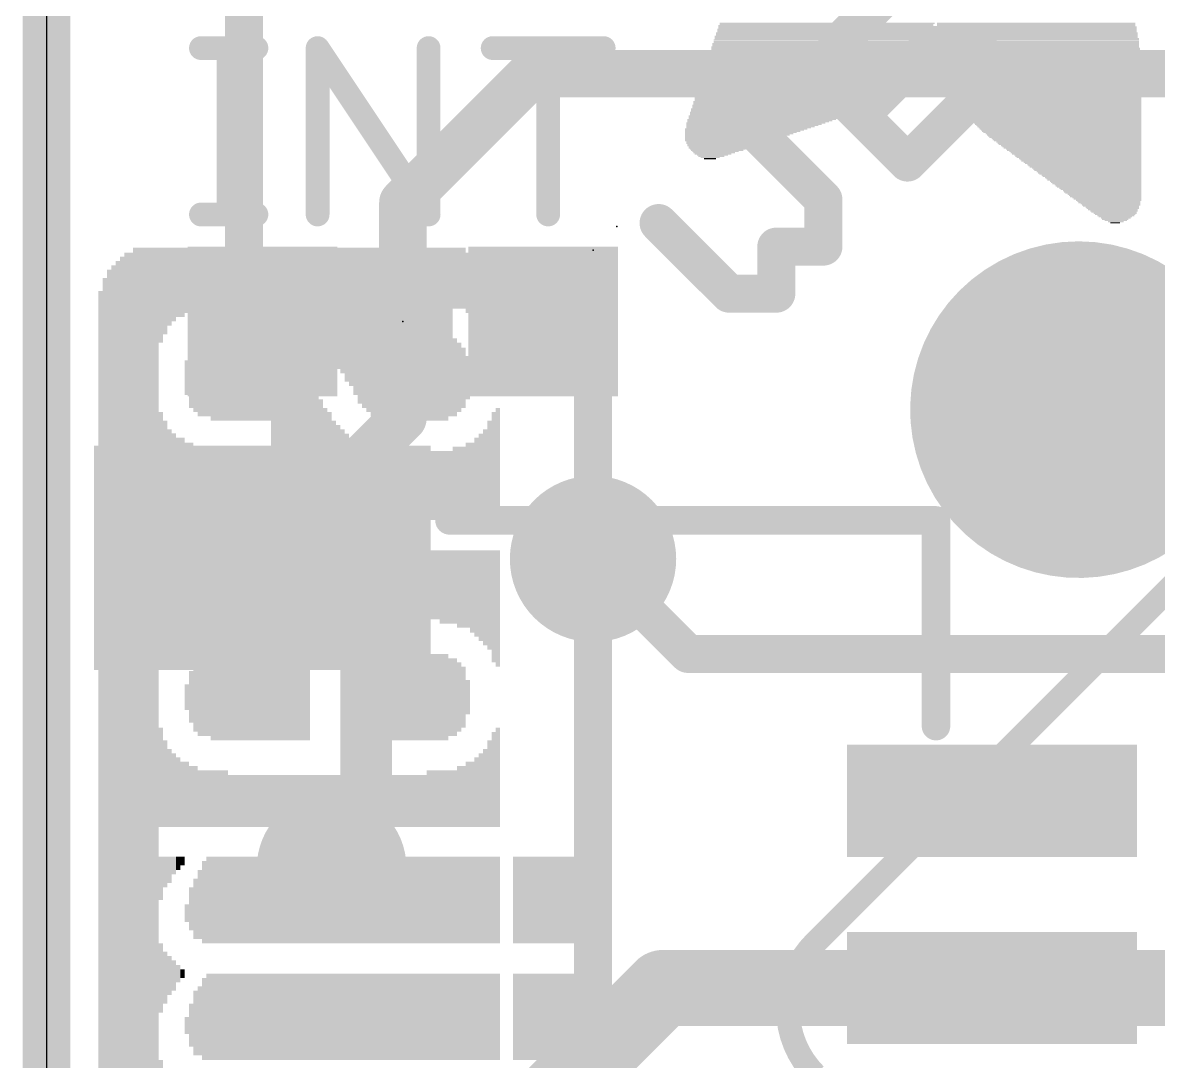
# Model space of a CAD drawing. Extents: x -0.1 to 25.5, y -0.1 to 25.5.
# Drawn here: x -0.13 to 5.94, y 12.81 to 18.36 of the extents above; entities that cross this region are included whole.
import ezdxf

# ---------------------------------------------------------------- set-up
doc = ezdxf.new("R2010")
doc.units = 0
for name, color, linetype in [('1', 12, 'CONTINUOUS'), ('16', 132, 'CONTINUOUS'), ('17', 110, 'CONTINUOUS'), ('18', 110, 'CONTINUOUS'), ('20', 53, 'CONTINUOUS'), ('21', 40, 'CONTINUOUS'), ('22', 6, 'CONTINUOUS'), ('23', 53, 'CONTINUOUS'), ('24', 53, 'CONTINUOUS')]:
    doc.layers.add(name, color=color, linetype=linetype)

# ---------------------------------------------------------------- blocks, each defined once
blk = doc.blocks.new('RECT')
blk.add_solid([(-0.5, -0.5), (0.5, -0.5), (-0.5, 0.5), (0.5, 0.5)])
blk = doc.blocks.new('ROUNDP')
at = {"const_width": 0.5}
blk.add_lwpolyline([(0, -0.25, 1), (0, 0.25, 1), (0, -0.25)], format="xyb", dxfattribs=at)
blk = doc.blocks.new('ROUNDV')
at = {"const_width": 0.5}
blk.add_lwpolyline([(0, -0.25, 1), (0, 0.25, 1), (0, -0.25)], format="xyb", dxfattribs=at)

msp = doc.modelspace()

# ---------------------------------------------------------------- linework, layer by layer
at = {"layer": '1'}
for points, const_width in [([(0, 0), (0, 25.4)], 0.254), ([(1.055, 18.923), (1.055, 16.864)], 0.2032), ([(1.905, 17.399), (2.5942, 18.0882)], 0.254), ([(2.5942, 18.0882), (7.3118, 18.0882)], 0.254), ([(1.905, 16.247), (1.905, 17.399)], 0.254), ([(1.055, 16.864), (1.155, 16.764)], 0.2032), ([(2.655, 16.764), (2.921, 16.498)], 0.2032), ([(2.921, 16.498), (2.921, 15.494)], 0.2032), ([(5.5158, 16.2921), (6.8274, 16.2921)], 0.2032), ([(1.6918, 16.0338), (1.905, 16.247)], 0.254), ([(1.154, 15.5), (1.6878, 16.0338)], 0.254), ([(1.6878, 16.0338), (1.6918, 16.0338)], 0.254), ([(3.429, 14.986), (2.921, 15.494)], 0.2032), ([(6.223, 14.986), (3.429, 14.986)], 0.2032), ([(2.667, 12.573), (3.294, 13.2)], 0.4064), ([(3.294, 13.2), (5.054, 13.2)], 0.4064), ([(5.054, 13.2), (6.477, 13.2)], 0.4064)]:
    msp.add_lwpolyline(points, dxfattribs=dict(at, const_width=const_width))
for points, const_width in [([(2.5942, 18.1517, 1), (2.5942, 18.0247)], 0.127), ([(2.6391, 18.0433, 1), (2.5493, 18.1331)], 0.127), ([(1.9685, 17.399, 1), (1.8415, 17.399)], 0.127), ([(1.8601, 17.4439, 1), (1.9499, 17.3541)], 0.127), ([(1.0909, 16.8999, 1), (1.0191, 16.8281)], 0.1016), ([(1.0042, 16.864, 1), (1.1058, 16.864)], 0.1016), ([(1.1191, 16.7281, 1), (1.1909, 16.7999)], 0.1016), ([(2.6909, 16.7999, 1), (2.6191, 16.7281)], 0.1016), ([(2.9718, 16.498, 1), (2.8702, 16.498)], 0.1016), ([(2.8851, 16.4621, 1), (2.9569, 16.5339)], 0.1016), ([(5.5158, 16.3429, 1), (5.5158, 16.2413)], 0.1016), ([(1.9499, 16.2021, 1), (1.8601, 16.2919)], 0.127), ([(1.8415, 16.247, 1), (1.9685, 16.247)], 0.127), ([(1.6878, 16.0973, 1), (1.6878, 15.9703)], 0.127), ([(1.7327, 15.9889, 1), (1.6429, 16.0787)], 0.127), ([(1.6918, 15.9703, 1), (1.6918, 16.0973)], 0.127), ([(1.6469, 16.0787, 1), (1.7367, 15.9889)], 0.127), ([(1.1091, 15.5449, 1), (1.1989, 15.4551)], 0.127), ([(2.9569, 15.5299, 1), (2.8851, 15.4581)], 0.1016), ([(2.8702, 15.494, 1), (2.9718, 15.494)], 0.1016), ([(3.429, 15.0368, 1), (3.429, 14.9352)], 0.1016), ([(3.3931, 14.9501, 1), (3.4649, 15.0219)], 0.1016), ([(3.294, 13.3016, 1), (3.294, 13.0984)], 0.2032), ([(3.3658, 13.1282, 1), (3.2222, 13.2718)], 0.2032), ([(5.054, 13.3016, 1), (5.054, 13.0984)], 0.2032), ([(5.054, 13.0984, 1), (5.054, 13.3016)], 0.2032)]:
    msp.add_lwpolyline(points, format="xyb", dxfattribs=dict(at, const_width=const_width))
at = {"layer": '16'}
for points, const_width in [([(0, 0), (0, 25.4)], 0.254), ([(2.921, 15.494), (2.921, 12.7)], 0.2032)]:
    msp.add_lwpolyline(points, dxfattribs=dict(at, const_width=const_width))
at = {"layer": '16', "const_width": 0.1016}
msp.add_lwpolyline([(2.9718, 15.494, 1), (2.8702, 15.494)], format="xyb", dxfattribs=at)
at = {"layer": '20'}
msp.add_line((0, 22.86), (0, 2.54), dxfattribs=at)
at = {"layer": '21'}
for points, const_width in [([(0.8255, 18.2253), (1.1221, 18.2253)], 0.127), ([(0.9738, 17.3355), (0.9738, 18.2253)], 0.127), ([(1.4492, 17.3355), (1.4492, 18.2253)], 0.127), ([(1.4492, 18.2253), (2.0423, 17.3355)], 0.127), ([(2.0423, 17.3355), (2.0423, 18.2253)], 0.127), ([(2.3847, 18.2253), (2.9779, 18.2253)], 0.127), ([(2.6813, 17.3355), (2.6813, 18.2253)], 0.127), ([(0.8255, 17.3355), (1.1221, 17.3355)], 0.127), ([(2.0447, 16.764), (1.7272, 17.018)], 0.1524), ([(1.7272, 17.018), (1.7272, 16.51)], 0.1524), ([(1.7272, 16.9164), (1.8542, 16.9164)], 0.1524), ([(1.7272, 16.51), (2.0447, 16.764)], 0.1524), ([(1.7272, 16.764), (2.0447, 16.764)], 0.1524), ([(1.7272, 16.6116), (1.8542, 16.6116)], 0.1524), ([(2.154, 15.7), (4.754, 15.7)], 0.1524), ([(4.754, 15.7), (4.754, 14.6)], 0.1524), ([(0.454, 14.8), (0.454, 10.6)], 0.1524)]:
    msp.add_lwpolyline(points, dxfattribs=dict(at, const_width=const_width))
for points, const_width in [([(0.8255, 18.257, 1), (0.8255, 18.1935)], 0.0635), ([(1.0055, 18.2253, 1), (0.942, 18.2253)], 0.0635), ([(1.1221, 18.1935, 1), (1.1221, 18.257)], 0.0635), ([(1.4809, 18.2253, 1), (1.4174, 18.2253)], 0.0635), ([(1.4756, 18.2429, 1), (1.4228, 18.2076)], 0.0635), ([(2.0741, 18.2253, 1), (2.0106, 18.2253)], 0.0635), ([(2.3847, 18.257, 1), (2.3847, 18.1935)], 0.0635), ([(2.713, 18.2253, 1), (2.6495, 18.2253)], 0.0635), ([(2.9779, 18.1935, 1), (2.9779, 18.257)], 0.0635), ([(0.8255, 17.3672, 1), (0.8255, 17.3038)], 0.0635), ([(0.942, 17.3355, 1), (1.0055, 17.3355)], 0.0635), ([(1.1221, 17.3038, 1), (1.1221, 17.3672)], 0.0635), ([(1.4174, 17.3355, 1), (1.4809, 17.3355)], 0.0635), ([(2.0106, 17.3355, 1), (2.0741, 17.3355)], 0.0635), ([(2.0159, 17.3179, 1), (2.0688, 17.3531)], 0.0635), ([(2.6495, 17.3355, 1), (2.713, 17.3355)], 0.0635), ([(1.751, 17.0478, 1), (1.7034, 16.9882)], 0.0762), ([(1.7653, 17.018, 1), (1.6891, 17.018)], 0.0762), ([(1.7272, 16.9545, 1), (1.7272, 16.8783)], 0.0762), ([(1.8542, 16.8783, 1), (1.8542, 16.9545)], 0.0762), ([(1.7272, 16.8021, 1), (1.7272, 16.7259)], 0.0762), ([(2.0685, 16.7342, 1), (2.0209, 16.7938)], 0.0762), ([(2.0209, 16.7342, 1), (2.0685, 16.7938)], 0.0762), ([(2.0447, 16.7259, 1), (2.0447, 16.8021)], 0.0762), ([(1.7272, 16.6497, 1), (1.7272, 16.5735)], 0.0762), ([(1.8542, 16.5735, 1), (1.8542, 16.6497)], 0.0762), ([(1.7034, 16.5398, 1), (1.751, 16.4802)], 0.0762), ([(1.6891, 16.51, 1), (1.7653, 16.51)], 0.0762), ([(2.154, 15.7381, 1), (2.154, 15.6619)], 0.0762), ([(4.7921, 15.7, 1), (4.7159, 15.7)], 0.0762), ([(4.754, 15.6619, 1), (4.754, 15.7381)], 0.0762), ([(0.4921, 14.8, 1), (0.4159, 14.8)], 0.0762), ([(4.7159, 14.6, 1), (4.7921, 14.6)], 0.0762)]:
    msp.add_lwpolyline(points, format="xyb", dxfattribs=dict(at, const_width=const_width))
at = {"layer": '22'}
for points, const_width in [([(11.9575, 21.2913), (4.1087, 13.4425)], 0.127), ([(4.4758, 18.4941), (4.2242, 18.2424)], 0.2032), ([(4.2242, 18.2424), (4.2242, 17.9907)], 0.2032), ([(4.7275, 18.2424), (4.35, 17.8649)], 0.2032), ([(4.9791, 18.2424), (4.7275, 18.2424)], 0.2032), ([(4.9791, 17.9907), (4.9791, 18.2424)], 0.2032), ([(4.2242, 17.9907), (4.6017, 17.6132)], 0.2032), ([(4.6017, 17.6132), (4.9791, 17.9907)], 0.2032), ([(3.7748, 17.793), (4.1523, 17.4155)], 0.2032), ([(4.1523, 17.4155), (4.1523, 17.1638)], 0.2032), ([(3.6489, 16.9122), (3.2714, 17.2897)], 0.2032), ([(4.1523, 17.1638), (3.9006, 17.1638)], 0.2032), ([(3.9006, 17.1638), (3.9006, 16.9122)], 0.2032), ([(3.9006, 16.9122), (3.6489, 16.9122)], 0.2032)]:
    msp.add_lwpolyline(points, dxfattribs=dict(at, const_width=const_width))
for points, const_width in [([(4.1882, 18.2783, 1), (4.2601, 18.2065)], 0.1016), ([(4.275, 18.2424, 1), (4.1734, 18.2424)], 0.1016), ([(4.7275, 18.2932, 1), (4.7275, 18.1916)], 0.1016), ([(4.7634, 18.2065, 1), (4.6916, 18.2783)], 0.1016), ([(5.0299, 18.2424, 1), (4.9283, 18.2424)], 0.1016), ([(4.9791, 18.1916, 1), (4.9791, 18.2932)], 0.1016), ([(4.2601, 18.0267, 1), (4.1882, 17.9548)], 0.1016), ([(5.0151, 17.9548, 1), (4.9432, 18.0267)], 0.1016), ([(4.1734, 17.9907, 1), (4.275, 17.9907)], 0.1016), ([(4.9283, 17.9907, 1), (5.0299, 17.9907)], 0.1016), ([(4.3141, 17.9008, 1), (4.3859, 17.829)], 0.1016), ([(3.8107, 17.8289, 1), (3.7388, 17.7571)], 0.1016), ([(4.5657, 17.6492, 1), (4.6376, 17.5773)], 0.1016), ([(4.5657, 17.5773, 1), (4.6376, 17.6492)], 0.1016), ([(4.2031, 17.4155, 1), (4.1015, 17.4155)], 0.1016), ([(4.1163, 17.3796, 1), (4.1882, 17.4514)], 0.1016), ([(3.3074, 17.3256, 1), (3.2355, 17.2538)], 0.1016), ([(3.9006, 17.2146, 1), (3.9006, 17.113)], 0.1016), ([(3.9514, 17.1638, 1), (3.8498, 17.1638)], 0.1016), ([(4.1523, 17.113, 1), (4.1523, 17.2146)], 0.1016), ([(4.1015, 17.1638, 1), (4.2031, 17.1638)], 0.1016), ([(3.6489, 16.963, 1), (3.6489, 16.8614)], 0.1016), ([(3.613, 16.8763, 1), (3.6849, 16.9481)], 0.1016), ([(3.9006, 16.8614, 1), (3.9006, 16.963)], 0.1016), ([(3.8498, 16.9122, 1), (3.9514, 16.9122)], 0.1016), ([(4.1087, 13.4425, 0.4142), (4.1087, 12.7354)], 0.127), ([(4.0862, 13.4649, 1), (4.1311, 13.42)], 0.0635), ([(4.1311, 13.42, 1), (4.0862, 13.4649)], 0.0635)]:
    msp.add_lwpolyline(points, format="xyb", dxfattribs=dict(at, const_width=const_width))
at = {"layer": '23'}
for p in [(3.048, 17.272), (1.905, 16.764)]:
    msp.add_point(p, dxfattribs=at)
at = {"layer": '24'}
msp.add_point((2.921, 17.145), dxfattribs=at)

# ---------------------------------------------------------------- block references
at = {"layer": '1', "xscale": 0.8, "yscale": 0.8, "rotation": 270}
for p in [(1.155, 16.764), (2.655, 16.764)]:
    msp.add_blockref('RECT', p, dxfattribs=at)
at = {"layer": '1'}
for p, xscale, yscale in [((1.154, 15.5), 1.8, 1.2), ((5.054, 14.2), 1.55, 0.6), ((5.054, 13.2), 1.55, 0.6)]:
    msp.add_blockref('RECT', p, dxfattribs=dict(at, xscale=xscale, yscale=yscale))
at = {"layer": '17', "xscale": 1.8, "yscale": 1.8, "rotation": 45}
msp.add_blockref('ROUNDP', (5.5158, 16.2921), dxfattribs=at)
msp.add_blockref('ROUNDP', (5.5158, 16.2921), dxfattribs=at)
at = {"layer": '18'}
for p, xscale, yscale in [((2.921, 15.494), 0.889, 0.889), ((2.921, 15.494), 0.889, 0.889), ((1.524, 13.843), 0.8001, 0.8001), ((1.524, 13.843), 0.8001, 0.8001)]:
    msp.add_blockref('ROUNDV', p, dxfattribs=dict(at, xscale=xscale, yscale=yscale))
at = {"layer": '21'}
for p, xscale, yscale in [((4.1593, 18.3261), 1.1493, 0.0064), ((4.1656, 18.3452), 1.1494, 0.0063), ((4.1656, 18.3388), 1.1494, 0.0064), ((4.1656, 18.3325), 1.1494, 0.0063), ((4.1719, 18.3578), 1.1493, 0.0063), ((4.1688, 18.3515), 1.143, 0.0064), ((5.2927, 18.3388), 1.0668, 0.0064), ((5.2927, 18.3325), 1.0668, 0.0063), ((5.2927, 18.3261), 1.0668, 0.0064), ((5.2896, 18.3578), 1.0605, 0.0063), ((5.2896, 18.3515), 1.0605, 0.0064), ((5.2896, 18.3452), 1.0605, 0.0063), ((4.1433, 18.269), 1.1557, 0.0063), ((4.1498, 18.288), 1.1557, 0.0064), ((4.1466, 18.2817), 1.1493, 0.0063), ((4.1466, 18.2753), 1.1493, 0.0064), ((4.1529, 18.3071), 1.1494, 0.0063), ((4.1529, 18.3007), 1.1494, 0.0064), ((4.1529, 18.2944), 1.1494, 0.0063), ((4.1593, 18.3198), 1.1493, 0.0063), ((4.1593, 18.3134), 1.1493, 0.0064), ((5.2896, 18.3198), 1.0731, 0.0063), ((5.2896, 18.3134), 1.0731, 0.0064), ((5.2927, 18.3071), 1.0795, 0.0063), ((5.2927, 18.3007), 1.0795, 0.0064), ((5.2927, 18.2944), 1.0795, 0.0063), ((5.2927, 18.288), 1.0795, 0.0064), ((5.2927, 18.2817), 1.0795, 0.0063), ((5.2959, 18.2753), 1.0858, 0.0064), ((5.2959, 18.269), 1.0858, 0.0063), ((4.1212, 18.2118), 1.1493, 0.0064), ((4.1212, 18.2055), 1.1493, 0.0063), ((4.1275, 18.2309), 1.1494, 0.0063), ((4.1275, 18.2245), 1.1494, 0.0064), ((4.1275, 18.2182), 1.1494, 0.0063), ((4.1338, 18.2436), 1.1493, 0.0063), ((4.1338, 18.2372), 1.1493, 0.0064), ((4.1371, 18.2499), 1.1557, 0.0064), ((4.1402, 18.2626), 1.1494, 0.0064), ((4.1402, 18.2563), 1.1494, 0.0063), ((5.2959, 18.2626), 1.0858, 0.0064), ((5.2959, 18.2563), 1.0858, 0.0063), ((5.2959, 18.2499), 1.0858, 0.0064), ((5.2959, 18.2436), 1.0858, 0.0063), ((5.2959, 18.2372), 1.0858, 0.0064), ((5.2959, 18.2309), 1.0858, 0.0063), ((5.3022, 18.2245), 1.0859, 0.0064), ((5.3022, 18.2182), 1.0859, 0.0063), ((5.3022, 18.2118), 1.0859, 0.0064), ((5.3022, 18.2055), 1.0859, 0.0063), ((4.0957, 18.1547), 1.1367, 0.0063), ((4.0957, 18.1483), 1.1367, 0.0064), ((4.1053, 18.1737), 1.143, 0.0064), ((4.1021, 18.1674), 1.1366, 0.0063), ((4.1021, 18.161), 1.1366, 0.0064), ((4.1148, 18.1928), 1.1494, 0.0063), ((4.1116, 18.1864), 1.143, 0.0064), ((4.1116, 18.1801), 1.143, 0.0063), ((4.118, 18.1991), 1.143, 0.0064), ((5.3022, 18.1991), 1.0859, 0.0064), ((5.3022, 18.1928), 1.0859, 0.0063), ((5.3022, 18.1864), 1.0859, 0.0064), ((5.3022, 18.1801), 1.0859, 0.0063), ((5.3022, 18.1737), 1.0859, 0.0064), ((5.3086, 18.1547), 1.0858, 0.0063), ((5.3086, 18.1483), 1.0858, 0.0064), ((5.3055, 18.1674), 1.0795, 0.0063), ((5.3055, 18.161), 1.0795, 0.0064), ((4.0672, 18.0975), 1.1176, 0.0064), ((4.064, 18.0912), 1.1112, 0.0063), ((4.0609, 18.0848), 1.1049, 0.0064), ((4.0767, 18.1166), 1.124, 0.0063), ((4.0735, 18.1102), 1.1176, 0.0064), ((4.0735, 18.1039), 1.1176, 0.0063), ((4.0863, 18.1356), 1.1303, 0.0064), ((4.0863, 18.1293), 1.1303, 0.0063), ((4.0831, 18.1229), 1.1239, 0.0064), ((4.0926, 18.142), 1.1303, 0.0063), ((5.3117, 18.142), 1.0795, 0.0063), ((5.3117, 18.1356), 1.0795, 0.0064), ((5.3117, 18.1293), 1.0795, 0.0063), ((5.3117, 18.1229), 1.0795, 0.0064), ((5.3117, 18.1166), 1.0795, 0.0063), ((5.315, 18.1102), 1.0731, 0.0064), ((5.315, 18.1039), 1.0731, 0.0063), ((5.3181, 18.0975), 1.0668, 0.0064), ((5.3181, 18.0912), 1.0668, 0.0063), ((5.3181, 18.0848), 1.0668, 0.0064), ((4.0323, 18.0404), 1.0859, 0.0063), ((4.029, 18.034), 1.0795, 0.0064), ((4.0227, 18.0277), 1.0668, 0.0063), ((4.0418, 18.0531), 1.0922, 0.0063), ((4.0386, 18.0467), 1.0858, 0.0064), ((4.0513, 18.0721), 1.0986, 0.0064), ((4.0513, 18.0658), 1.0986, 0.0063), ((4.045, 18.0594), 1.0859, 0.0064), ((4.0545, 18.0785), 1.1049, 0.0063), ((5.3181, 18.0785), 1.0668, 0.0063), ((5.3213, 18.0721), 1.0604, 0.0064), ((5.3213, 18.0658), 1.0604, 0.0063), ((5.3245, 18.0594), 1.0541, 0.0064), ((5.3245, 18.0531), 1.0541, 0.0063), ((5.3245, 18.0467), 1.0541, 0.0064), ((5.3277, 18.0404), 1.0477, 0.0063), ((5.3277, 18.034), 1.0477, 0.0064), ((5.3308, 18.0277), 1.0414, 0.0063), ((3.9719, 17.9642), 1.016, 0.0063), ((3.9815, 17.9769), 1.0223, 0.0063), ((3.9783, 17.9705), 1.016, 0.0064), ((4.0005, 17.9959), 1.0478, 0.0064), ((4.0037, 18.0023), 1.0541, 0.0063), ((3.9942, 17.9896), 1.0351, 0.0063), ((3.991, 17.9832), 1.0287, 0.0064), ((4.0132, 18.015), 1.0604, 0.0063), ((4.0101, 18.0086), 1.0541, 0.0064), ((4.0196, 18.0213), 1.0605, 0.0064), ((5.3308, 18.0213), 1.0414, 0.0064), ((5.334, 18.015), 1.035, 0.0063), ((5.334, 18.0086), 1.035, 0.0064), ((5.3372, 18.0023), 1.0287, 0.0063), ((5.3372, 17.9959), 1.0287, 0.0064), ((5.3403, 17.9896), 1.0223, 0.0063), ((5.3435, 17.9832), 1.016, 0.0064), ((5.3435, 17.9769), 1.016, 0.0063), ((5.3467, 17.9705), 1.0096, 0.0064), ((5.3467, 17.9642), 1.0096, 0.0063), ((3.9053, 17.9007), 0.9207, 0.0063), ((3.9211, 17.9134), 0.9398, 0.0063), ((3.9148, 17.907), 0.9271, 0.0064), ((3.9275, 17.9197), 0.9525, 0.0064), ((3.9497, 17.9388), 0.9842, 0.0063), ((3.937, 17.9261), 0.9588, 0.0063), ((3.9434, 17.9324), 0.9715, 0.0064), ((3.9656, 17.9578), 1.0033, 0.0064), ((3.9624, 17.9515), 0.997, 0.0063), ((3.9561, 17.9451), 0.9843, 0.0064), ((5.3498, 17.9578), 1.0033, 0.0064), ((5.3531, 17.9515), 0.9969, 0.0063), ((5.3531, 17.9451), 0.9969, 0.0064), ((5.3562, 17.9388), 0.9906, 0.0063), ((5.3594, 17.9324), 0.9842, 0.0064), ((5.3594, 17.9261), 0.9842, 0.0063), ((5.3626, 17.9197), 0.9779, 0.0064), ((5.3658, 17.9134), 0.9715, 0.0063), ((5.3689, 17.907), 0.9652, 0.0064), ((5.3689, 17.9007), 0.9652, 0.0063), ((3.8227, 17.8435), 0.7938, 0.0064), ((3.8545, 17.8626), 0.8445, 0.0063), ((3.8354, 17.8498), 0.8064, 0.0063), ((3.845, 17.8562), 0.8255, 0.0064), ((3.883, 17.8816), 0.889, 0.0064), ((3.8735, 17.8753), 0.87, 0.0063), ((3.8672, 17.8689), 0.8573, 0.0064), ((3.8989, 17.8943), 0.908, 0.0064), ((3.8926, 17.888), 0.8953, 0.0063), ((5.3721, 17.8943), 0.9588, 0.0064), ((5.3753, 17.888), 0.9525, 0.0063), ((5.3784, 17.8816), 0.9461, 0.0064), ((5.3816, 17.8753), 0.9398, 0.0063), ((5.3816, 17.8689), 0.9398, 0.0064), ((5.3848, 17.8626), 0.9334, 0.0063), ((5.388, 17.8562), 0.9271, 0.0064), ((5.3912, 17.8498), 0.9207, 0.0063), ((5.3943, 17.8435), 0.9144, 0.0064), ((3.7306, 17.7864), 0.635, 0.0063), ((3.7211, 17.78), 0.616, 0.0064), ((3.7402, 17.7927), 0.6541, 0.0064), ((3.7814, 17.8181), 0.7239, 0.0064), ((3.7719, 17.8117), 0.7048, 0.0063), ((3.7624, 17.8054), 0.6858, 0.0064), ((3.791, 17.8245), 0.7429, 0.0063), ((3.7529, 17.7991), 0.6667, 0.0063), ((3.8132, 17.8372), 0.7747, 0.0063), ((3.8037, 17.8308), 0.7557, 0.0064), ((5.3975, 17.8372), 0.908, 0.0063), ((5.4007, 17.8308), 0.9017, 0.0064), ((5.4039, 17.8245), 0.8953, 0.0063), ((5.407, 17.8181), 0.889, 0.0064), ((5.4102, 17.8117), 0.8826, 0.0063), ((5.4134, 17.8054), 0.8763, 0.0064), ((5.4165, 17.7991), 0.8699, 0.0063), ((5.4197, 17.7927), 0.8636, 0.0064), ((5.4229, 17.7864), 0.8572, 0.0063), ((5.4261, 17.78), 0.8509, 0.0064), ((3.7116, 17.7736), 0.5969, 0.0063), ((3.6925, 17.761), 0.5588, 0.0063), ((3.6798, 17.7546), 0.5334, 0.0064), ((3.6608, 17.7419), 0.4953, 0.0064), ((3.6544, 17.7355), 0.4826, 0.0063), ((3.6449, 17.7292), 0.4636, 0.0064), ((3.7021, 17.7673), 0.5779, 0.0064), ((3.6735, 17.7483), 0.5207, 0.0063), ((3.6386, 17.7229), 0.4381, 0.0063), ((5.4293, 17.7736), 0.8445, 0.0063), ((5.4356, 17.7673), 0.8318, 0.0064), ((5.4388, 17.761), 0.8255, 0.0063), ((5.442, 17.7546), 0.8191, 0.0064), ((5.4451, 17.7483), 0.8128, 0.0063), ((5.4515, 17.7419), 0.8001, 0.0064), ((5.4546, 17.7355), 0.7937, 0.0063), ((5.4578, 17.7292), 0.7874, 0.0064), ((5.4642, 17.7229), 0.7747, 0.0063), ((3.6259, 17.7165), 0.4127, 0.0064), ((3.6227, 17.7102), 0.3937, 0.0063), ((3.6132, 17.7038), 0.3747, 0.0064), ((3.6037, 17.6974), 0.3429, 0.0063), ((3.5973, 17.6911), 0.3302, 0.0064), ((3.5878, 17.6848), 0.2985, 0.0063), ((3.5846, 17.6784), 0.2794, 0.0064), ((3.5751, 17.6721), 0.2477, 0.0063), ((3.5687, 17.6657), 0.2222, 0.0064), ((3.5624, 17.6593), 0.1969, 0.0063), ((5.4674, 17.7165), 0.7683, 0.0064), ((5.4705, 17.7102), 0.762, 0.0063), ((5.4769, 17.7038), 0.7493, 0.0064), ((5.4801, 17.6974), 0.7429, 0.0063), ((5.4832, 17.6911), 0.7366, 0.0064), ((5.4896, 17.6848), 0.7239, 0.0063), ((5.4928, 17.6784), 0.7175, 0.0064), ((5.4991, 17.6721), 0.7048, 0.0063), ((5.5023, 17.6657), 0.6985, 0.0064), ((5.5055, 17.6593), 0.6921, 0.0063), ((3.5592, 17.653), 0.1651, 0.0064), ((3.5529, 17.6467), 0.1397, 0.0063), ((3.5465, 17.6403), 0.1016, 0.0064), ((3.5465, 17.634), 0.0635, 0.0063), ((5.5118, 17.653), 0.6794, 0.0064), ((5.515, 17.6467), 0.6731, 0.0063), ((5.5182, 17.6403), 0.6667, 0.0064), ((5.5245, 17.634), 0.654, 0.0063), ((5.5277, 17.6276), 0.6477, 0.0064), ((5.5309, 17.6212), 0.6413, 0.0063), ((5.5372, 17.6149), 0.6286, 0.0064), ((5.5404, 17.6086), 0.6223, 0.0063), ((5.5467, 17.6022), 0.6096, 0.0064), ((5.5499, 17.5959), 0.6032, 0.0063), ((5.5531, 17.5895), 0.5969, 0.0064), ((5.5594, 17.5831), 0.5842, 0.0063), ((5.5626, 17.5768), 0.5778, 0.0064), ((5.5658, 17.5705), 0.5715, 0.0063), ((5.5721, 17.5641), 0.5588, 0.0064), ((5.5753, 17.5578), 0.5524, 0.0063), ((5.5785, 17.5514), 0.5461, 0.0064), ((5.5848, 17.545), 0.5334, 0.0063), ((5.588, 17.5387), 0.527, 0.0064), ((5.5944, 17.5324), 0.5143, 0.0063), ((5.5975, 17.526), 0.508, 0.0064), ((5.6007, 17.5197), 0.5016, 0.0063), ((5.6071, 17.5133), 0.4889, 0.0064), ((5.6102, 17.5069), 0.4826, 0.0063), ((5.6134, 17.5006), 0.4762, 0.0064), ((5.6198, 17.4943), 0.4635, 0.0063), ((5.6229, 17.4879), 0.4572, 0.0064), ((5.6261, 17.4816), 0.4508, 0.0063), ((5.6325, 17.4752), 0.4381, 0.0064), ((5.6356, 17.4688), 0.4318, 0.0063), ((5.642, 17.4625), 0.4191, 0.0064), ((5.6452, 17.4562), 0.4127, 0.0063), ((5.6483, 17.4498), 0.4064, 0.0064), ((5.6547, 17.4435), 0.3937, 0.0063), ((5.6579, 17.4371), 0.3873, 0.0064), ((5.661, 17.4307), 0.381, 0.0063), ((5.6673, 17.4244), 0.3683, 0.0064), ((5.6706, 17.4181), 0.3619, 0.0063), ((5.6769, 17.4117), 0.3492, 0.0064), ((5.6769, 17.4054), 0.3366, 0.0063), ((5.6801, 17.399), 0.3302, 0.0064), ((5.6865, 17.3926), 0.3175, 0.0063), ((5.6896, 17.3863), 0.3112, 0.0064), ((5.6896, 17.38), 0.2984, 0.0063), ((5.6959, 17.3736), 0.2857, 0.0064), ((5.6991, 17.3673), 0.2794, 0.0063), ((5.6992, 17.3609), 0.2667, 0.0064), ((5.7055, 17.3545), 0.254, 0.0063), ((5.7054, 17.3482), 0.2413, 0.0064), ((5.7118, 17.3419), 0.2286, 0.0063), ((5.7119, 17.3355), 0.2159, 0.0064), ((5.715, 17.3292), 0.1968, 0.0063), ((5.7118, 17.3228), 0.1778, 0.0064), ((5.715, 17.3164), 0.1588, 0.0063), ((5.7119, 17.3101), 0.1397, 0.0064), ((5.715, 17.3038), 0.1206, 0.0063), ((5.715, 17.2974), 0.0826, 0.0064), ((5.7118, 17.2911), 0.0508, 0.0063)]:
    msp.add_blockref('RECT', p, dxfattribs=dict(at, xscale=xscale, yscale=yscale))
at = {"layer": '21', "xscale": 0.762, "yscale": 0.127, "rotation": 270}
msp.add_blockref('RECT', (2.1082, 16.764), dxfattribs=at)
at = {"layer": '22', "rotation": 270}
for p, xscale, yscale in [((0.4271, 16.4173), 1.43, 0.0231), ((0.4502, 16.4173), 1.43, 0.0231), ((0.4733, 16.43), 1.4554, 0.0231), ((0.4964, 16.43), 1.4554, 0.0231), ((0.5196, 16.43), 1.4554, 0.0231), ((0.5427, 16.43), 1.4554, 0.0231), ((0.5658, 16.43), 1.4554, 0.0231), ((0.5889, 16.43), 1.4554, 0.0231), ((0.612, 16.9037), 0.508, 0.0231), ((0.635, 16.9266), 0.4623, 0.0229), ((0.658, 16.9494), 0.4166, 0.0231), ((0.6811, 16.9609), 0.3937, 0.0231), ((0.7042, 16.9723), 0.3708, 0.0231), ((0.7273, 16.9723), 0.3708, 0.0231), ((0.7504, 16.9837), 0.348, 0.0231), ((0.7736, 16.9951), 0.3251, 0.0231), ((0.7967, 16.9951), 0.3251, 0.0231), ((0.8198, 16.9951), 0.3251, 0.0231), ((0.8429, 17.0066), 0.3023, 0.0231), ((0.866, 17.0066), 0.3023, 0.0231), ((0.889, 17.0066), 0.3023, 0.0229), ((0.912, 17.0066), 0.3023, 0.0231), ((0.9351, 17.0066), 0.3023, 0.0231), ((0.9582, 17.0066), 0.3023, 0.0231), ((0.9813, 17.0066), 0.3023, 0.0231), ((1.0044, 17.0066), 0.3023, 0.0231), ((1.0276, 17.0066), 0.3023, 0.0231), ((1.0507, 17.0066), 0.3023, 0.0231), ((1.0738, 17.0066), 0.3023, 0.0231), ((1.0969, 17.0066), 0.3023, 0.0231), ((1.12, 17.0066), 0.3023, 0.0231), ((1.143, 17.0066), 0.3023, 0.0229), ((1.166, 17.0066), 0.3023, 0.0231), ((1.1891, 17.0066), 0.3023, 0.0231), ((1.2122, 17.0066), 0.3023, 0.0231), ((1.2353, 17.0066), 0.3023, 0.0231), ((1.2584, 16.9951), 0.3251, 0.0231), ((1.2816, 16.9951), 0.3251, 0.0231), ((1.3047, 16.9951), 0.3251, 0.0231), ((1.3278, 16.9837), 0.348, 0.0231), ((1.3509, 16.9723), 0.3708, 0.0231), ((1.374, 16.9723), 0.3708, 0.0231), ((1.397, 16.9609), 0.3937, 0.0229), ((1.42, 16.9494), 0.4166, 0.0231), ((1.4431, 16.9266), 0.4623, 0.0231), ((1.4662, 16.9151), 0.4851, 0.0231), ((1.4893, 16.891), 0.5334, 0.0231), ((1.5124, 16.8796), 0.5563, 0.0231), ((1.5356, 16.8567), 0.602, 0.0231), ((1.5587, 16.8339), 0.6477, 0.0231), ((1.5818, 16.8224), 0.6706, 0.0231), ((1.6049, 16.7996), 0.7163, 0.0231), ((1.628, 16.7881), 0.7391, 0.0231), ((1.651, 16.764), 0.7874, 0.0229), ((1.674, 16.7411), 0.8331, 0.0231), ((1.6971, 16.7297), 0.856, 0.0231), ((1.7202, 16.7183), 0.8788, 0.0231), ((1.7433, 16.7068), 0.9017, 0.0231), ((1.7664, 16.7068), 0.9017, 0.0231), ((1.7896, 17.0066), 0.3023, 0.0231), ((1.8127, 17.0066), 0.3023, 0.0231), ((1.8358, 17.0066), 0.3023, 0.0231), ((1.8589, 17.0066), 0.3023, 0.0231), ((1.882, 17.0066), 0.3023, 0.0231), ((1.905, 17.0066), 0.3023, 0.0229), ((1.928, 17.0066), 0.3023, 0.0231), ((1.9511, 17.0066), 0.3023, 0.0231), ((1.9742, 17.0066), 0.3023, 0.0231), ((1.9973, 17.0066), 0.3023, 0.0231), ((2.0204, 17.0066), 0.3023, 0.0231), ((2.0436, 17.0066), 0.3023, 0.0231), ((2.0667, 17.0066), 0.3023, 0.0231), ((2.0898, 17.0066), 0.3023, 0.0231), ((2.1129, 17.0066), 0.3023, 0.0231), ((2.136, 17.0066), 0.3023, 0.0231), ((2.159, 17.0066), 0.3023, 0.0229), ((2.182, 16.9951), 0.3251, 0.0231), ((2.2051, 16.9951), 0.3251, 0.0231), ((2.2282, 16.9951), 0.3251, 0.0231), ((2.2513, 16.971), 0.3226, 0.0231), ((2.2744, 16.971), 0.3226, 0.0231), ((0.358, 16.383), 1.3614, 0.0231), ((0.381, 16.3944), 1.3843, 0.0229), ((0.404, 16.4059), 1.4072, 0.0231), ((2.2976, 16.9482), 0.3226, 0.0231), ((2.3207, 16.9253), 0.3226, 0.0231), ((2.3438, 16.9024), 0.3226, 0.0231), ((0.3118, 16.3487), 1.2929, 0.0231), ((0.3349, 16.3716), 1.3386, 0.0231), ((2.3669, 16.8681), 0.3454, 0.0231), ((2.39, 16.8224), 0.3454, 0.0231), ((2.413, 16.7869), 0.3251, 0.0229), ((0.2887, 16.3144), 1.2243, 0.0231), ((0.866, 16.4757), 0.4394, 0.0231), ((0.889, 16.4643), 0.4623, 0.0229), ((0.912, 16.4643), 0.4623, 0.0231), ((0.9351, 16.4643), 0.4623, 0.0231), ((0.9582, 16.4643), 0.4623, 0.0231), ((0.9813, 16.4643), 0.4623, 0.0231), ((1.0044, 16.4643), 0.4623, 0.0231), ((1.0276, 16.4643), 0.4623, 0.0231), ((1.0507, 16.4643), 0.4623, 0.0231), ((1.0738, 16.4643), 0.4623, 0.0231), ((1.0969, 16.4643), 0.4623, 0.0231), ((1.12, 16.4643), 0.4623, 0.0231), ((1.143, 16.4643), 0.4623, 0.0229), ((1.166, 16.4643), 0.4623, 0.0231), ((1.1891, 16.4643), 0.4623, 0.0231), ((1.7896, 16.4757), 0.4394, 0.0231), ((1.8127, 16.4643), 0.4623, 0.0231), ((1.8358, 16.4643), 0.4623, 0.0231), ((1.8589, 16.4643), 0.4623, 0.0231), ((1.882, 16.4643), 0.4623, 0.0231), ((1.905, 16.4643), 0.4623, 0.0229), ((1.928, 16.4643), 0.4623, 0.0231), ((1.9511, 16.4643), 0.4623, 0.0231), ((1.9742, 16.4643), 0.4623, 0.0231), ((1.9973, 16.4643), 0.4623, 0.0231), ((2.0204, 16.4643), 0.4623, 0.0231), ((2.0436, 16.4643), 0.4623, 0.0231), ((2.0667, 16.4643), 0.4623, 0.0231), ((2.0898, 16.4643), 0.4623, 0.0231), ((2.1129, 16.4643), 0.4623, 0.0231), ((2.136, 16.4643), 0.4623, 0.0231), ((2.159, 16.4757), 0.4394, 0.0229), ((0.7967, 16.4643), 0.3708, 0.0231), ((0.8198, 16.4643), 0.4166, 0.0231), ((0.8429, 16.4643), 0.4166, 0.0231), ((1.2122, 16.1874), 0.9703, 0.0231), ((1.2353, 16.1874), 0.9703, 0.0231), ((1.2584, 16.176), 0.9474, 0.0231), ((2.182, 16.4643), 0.4166, 0.0231), ((2.2051, 16.4643), 0.3708, 0.0231), ((0.7736, 16.463), 0.3226, 0.0231), ((1.2816, 16.1633), 0.922, 0.0231), ((1.3047, 16.1519), 0.8992, 0.0231), ((1.3278, 16.1404), 0.8763, 0.0231), ((2.2282, 16.463), 0.3226, 0.0231), ((2.2513, 16.463), 0.2311, 0.0231), ((0.7504, 16.463), 0.1854, 0.0231), ((1.3509, 16.1176), 0.8306, 0.0231), ((1.374, 16.0947), 0.7849, 0.0231), ((1.397, 16.0833), 0.762, 0.0229), ((1.42, 16.0604), 0.7163, 0.0231), ((1.4431, 16.049), 0.6934, 0.0231), ((1.4662, 16.0249), 0.6452, 0.0231), ((0.612, 16.0947), 0.3683, 0.0231), ((1.4893, 16.002), 0.5994, 0.0231), ((1.5124, 15.9906), 0.5766, 0.0231), ((2.39, 15.9906), 0.5766, 0.0231), ((2.413, 16.002), 0.5994, 0.0229), ((0.635, 16.0719), 0.3226, 0.0229), ((1.5356, 15.9677), 0.5309, 0.0231), ((1.5587, 15.9563), 0.508, 0.0231), ((2.3669, 15.9677), 0.5309, 0.0231), ((0.658, 16.049), 0.2769, 0.0231), ((0.6811, 16.0376), 0.254, 0.0231), ((1.5818, 15.9449), 0.4851, 0.0231), ((1.6049, 15.9334), 0.4623, 0.0231), ((2.3207, 15.9334), 0.4623, 0.0231), ((2.3438, 15.9449), 0.4851, 0.0231), ((0.7042, 16.0261), 0.2311, 0.0231), ((0.7273, 16.0261), 0.2311, 0.0231), ((0.7504, 16.0134), 0.2057, 0.0231), ((0.7736, 15.9093), 0.414, 0.0231), ((0.7967, 15.8979), 0.3912, 0.0231), ((0.8198, 15.8979), 0.3912, 0.0231), ((0.8429, 15.8979), 0.3912, 0.0231), ((1.628, 15.922), 0.4394, 0.0231), ((1.651, 15.9093), 0.414, 0.0229), ((1.674, 15.9093), 0.414, 0.0231), ((1.6971, 15.8979), 0.3912, 0.0231), ((1.7202, 15.8979), 0.3912, 0.0231), ((2.182, 15.8979), 0.3912, 0.0231), ((2.2051, 15.8979), 0.3912, 0.0231), ((2.2282, 15.8979), 0.3912, 0.0231), ((2.2513, 15.9093), 0.414, 0.0231), ((2.2744, 15.9093), 0.414, 0.0231), ((2.2976, 15.922), 0.4394, 0.0231), ((0.866, 15.8864), 0.3683, 0.0231), ((0.889, 15.8864), 0.3683, 0.0229), ((0.912, 15.8864), 0.3683, 0.0231), ((0.9351, 15.8864), 0.3683, 0.0231), ((0.9582, 15.8864), 0.3683, 0.0231), ((0.9813, 15.8864), 0.3683, 0.0231), ((1.0044, 15.8864), 0.3683, 0.0231), ((1.0276, 15.8864), 0.3683, 0.0231), ((1.0507, 15.8864), 0.3683, 0.0231), ((1.0738, 15.8864), 0.3683, 0.0231), ((1.0969, 15.8864), 0.3683, 0.0231), ((1.12, 15.8864), 0.3683, 0.0231), ((1.143, 15.8864), 0.3683, 0.0229), ((1.166, 15.8864), 0.3683, 0.0231), ((1.1891, 15.8864), 0.3683, 0.0231), ((1.7433, 15.8864), 0.3683, 0.0231), ((1.7664, 15.8864), 0.3683, 0.0231), ((1.7896, 15.8864), 0.3683, 0.0231), ((1.8127, 15.8864), 0.3683, 0.0231), ((1.8358, 15.8864), 0.3683, 0.0231), ((1.8589, 15.8864), 0.3683, 0.0231), ((1.882, 15.8864), 0.3683, 0.0231), ((1.905, 15.8864), 0.3683, 0.0229), ((1.928, 15.8864), 0.3683, 0.0231), ((1.9511, 15.8864), 0.3683, 0.0231), ((1.9742, 15.8864), 0.3683, 0.0231), ((1.9973, 15.8864), 0.3683, 0.0231), ((2.0204, 15.8864), 0.3683, 0.0231), ((2.0436, 15.8864), 0.3683, 0.0231), ((2.0667, 15.8864), 0.3683, 0.0231), ((2.0898, 15.8864), 0.3683, 0.0231), ((2.1129, 15.8864), 0.3683, 0.0231), ((2.136, 15.8864), 0.3683, 0.0231), ((2.159, 15.8864), 0.3683, 0.0229), ((0.2887, 12.8956), 5.2883, 0.0231), ((0.3118, 12.8613), 5.3569, 0.0231), ((0.3349, 12.8384), 5.4026, 0.0231), ((0.358, 12.827), 5.4254, 0.0231), ((0.381, 12.8156), 5.4483, 0.0229), ((0.404, 12.8041), 5.4712, 0.0231), ((0.4271, 12.8041), 5.4712, 0.0231), ((0.4502, 12.7927), 5.494, 0.0231), ((0.4733, 12.7927), 5.494, 0.0231), ((0.4964, 12.78), 5.5194, 0.0231), ((0.5196, 12.78), 5.5194, 0.0231), ((0.5427, 12.78), 5.5194, 0.0231), ((0.5658, 12.78), 5.5194, 0.0231), ((0.5889, 12.78), 5.5194, 0.0231), ((0.7736, 15.3327), 0.414, 0.0231), ((0.7967, 15.3327), 0.414, 0.0231), ((0.8198, 15.3441), 0.3912, 0.0231), ((0.8429, 15.3441), 0.3912, 0.0231), ((0.866, 15.3441), 0.3912, 0.0231), ((0.889, 15.3441), 0.3912, 0.0229), ((0.912, 15.3556), 0.3683, 0.0231), ((0.9351, 15.3556), 0.3683, 0.0231), ((0.9582, 15.3556), 0.3683, 0.0231), ((0.9813, 15.3556), 0.3683, 0.0231), ((1.0044, 15.3556), 0.3683, 0.0231), ((1.0276, 15.3556), 0.3683, 0.0231), ((1.0507, 15.3556), 0.3683, 0.0231), ((1.0738, 15.3556), 0.3683, 0.0231), ((1.0969, 15.3556), 0.3683, 0.0231), ((1.12, 15.3556), 0.3683, 0.0231), ((1.143, 15.3556), 0.3683, 0.0229), ((1.166, 15.3556), 0.3683, 0.0231), ((1.1891, 15.3556), 0.3683, 0.0231), ((1.2122, 15.3556), 0.3683, 0.0231), ((1.2353, 15.3556), 0.3683, 0.0231), ((1.2584, 15.3556), 0.3683, 0.0231), ((1.2816, 15.3556), 0.3683, 0.0231), ((1.3047, 15.3556), 0.3683, 0.0231), ((1.3278, 15.3556), 0.3683, 0.0231), ((1.3509, 15.3556), 0.3683, 0.0231), ((1.374, 15.3556), 0.3683, 0.0231), ((1.397, 15.3556), 0.3683, 0.0229), ((1.42, 15.3556), 0.3683, 0.0231), ((1.4431, 15.3556), 0.3683, 0.0231), ((1.4662, 15.3556), 0.3683, 0.0231), ((1.4893, 15.3556), 0.3683, 0.0231), ((1.5124, 15.3556), 0.3683, 0.0231), ((1.5356, 15.3556), 0.3683, 0.0231), ((1.5587, 15.3556), 0.3683, 0.0231), ((1.5818, 15.3556), 0.3683, 0.0231), ((1.6049, 15.3556), 0.3683, 0.0231), ((1.628, 15.3556), 0.3683, 0.0231), ((1.651, 15.3556), 0.3683, 0.0229), ((1.674, 15.3556), 0.3683, 0.0231), ((1.6971, 15.3556), 0.3683, 0.0231), ((1.7202, 15.3556), 0.3683, 0.0231), ((1.7433, 15.3556), 0.3683, 0.0231), ((1.7664, 15.3556), 0.3683, 0.0231), ((1.7896, 15.3556), 0.3683, 0.0231), ((1.8127, 15.3556), 0.3683, 0.0231), ((1.8358, 15.3556), 0.3683, 0.0231), ((1.8589, 15.3556), 0.3683, 0.0231), ((1.882, 15.3556), 0.3683, 0.0231), ((1.905, 15.3556), 0.3683, 0.0229), ((1.928, 15.3556), 0.3683, 0.0231), ((1.9511, 15.3556), 0.3683, 0.0231), ((1.9742, 15.3556), 0.3683, 0.0231), ((1.9973, 15.3556), 0.3683, 0.0231), ((2.0204, 15.3556), 0.3683, 0.0231), ((2.0436, 15.3556), 0.3683, 0.0231), ((2.0667, 15.3556), 0.3683, 0.0231), ((2.0898, 15.3556), 0.3683, 0.0231), ((2.1129, 15.3441), 0.3912, 0.0231), ((2.136, 15.3441), 0.3912, 0.0231), ((2.159, 15.3441), 0.3912, 0.0229), ((2.182, 15.3441), 0.3912, 0.0231), ((2.2051, 15.3327), 0.414, 0.0231), ((2.2282, 15.3327), 0.414, 0.0231), ((2.2513, 15.3327), 0.414, 0.0231), ((2.2744, 15.32), 0.4394, 0.0231), ((2.2976, 15.3086), 0.4623, 0.0231), ((2.3207, 15.2972), 0.4851, 0.0231), ((2.3438, 15.2857), 0.508, 0.0231), ((2.3669, 15.2743), 0.5309, 0.0231), ((2.39, 15.24), 0.5994, 0.0231), ((2.413, 15.2286), 0.6223, 0.0229), ((0.612, 15.1359), 0.3912, 0.0231), ((0.635, 15.1587), 0.3454, 0.0229), ((0.658, 15.1816), 0.2997, 0.0231), ((0.6811, 15.193), 0.2769, 0.0231), ((0.7042, 15.2044), 0.254, 0.0231), ((0.7273, 15.2159), 0.2311, 0.0231), ((0.7504, 15.2159), 0.2311, 0.0231), ((0.7967, 14.7549), 0.3708, 0.0231), ((0.8198, 14.7549), 0.4166, 0.0231), ((0.8429, 14.7549), 0.4166, 0.0231), ((0.866, 14.7663), 0.4394, 0.0231), ((0.889, 14.7549), 0.4623, 0.0229), ((0.912, 14.7549), 0.4623, 0.0231), ((0.9351, 14.7549), 0.4623, 0.0231), ((0.9582, 14.7549), 0.4623, 0.0231), ((0.9813, 14.7549), 0.4623, 0.0231), ((1.0044, 14.7549), 0.4623, 0.0231), ((1.0276, 14.7549), 0.4623, 0.0231), ((1.0507, 14.7549), 0.4623, 0.0231), ((1.0738, 14.7549), 0.4623, 0.0231), ((1.0969, 14.7549), 0.4623, 0.0231), ((1.12, 14.7549), 0.4623, 0.0231), ((1.143, 14.7549), 0.4623, 0.0229), ((1.166, 14.7549), 0.4623, 0.0231), ((1.1891, 14.7549), 0.4623, 0.0231), ((1.2122, 14.7549), 0.4623, 0.0231), ((1.2353, 14.7549), 0.4623, 0.0231), ((1.2584, 14.7549), 0.4623, 0.0231), ((1.2816, 14.7549), 0.4623, 0.0231), ((1.3047, 14.7549), 0.4623, 0.0231), ((1.3278, 14.7549), 0.4623, 0.0231), ((1.3509, 14.7549), 0.4623, 0.0231), ((1.374, 14.7549), 0.4623, 0.0231), ((1.397, 14.7549), 0.4623, 0.0229), ((1.5818, 14.5237), 0.9246, 0.0231), ((1.6049, 14.5237), 0.9246, 0.0231), ((1.628, 14.5237), 0.9246, 0.0231), ((1.651, 14.5237), 0.9246, 0.0229), ((1.674, 14.5237), 0.9246, 0.0231), ((1.6971, 14.5237), 0.9246, 0.0231), ((1.7202, 14.5237), 0.9246, 0.0231), ((1.7433, 14.5237), 0.9246, 0.0231), ((1.7664, 14.5237), 0.9246, 0.0231), ((1.7896, 14.5237), 0.9246, 0.0231), ((1.8127, 14.5237), 0.9246, 0.0231), ((1.8358, 14.5237), 0.9246, 0.0231), ((1.8589, 14.7549), 0.4623, 0.0231), ((1.882, 14.7549), 0.4623, 0.0231), ((1.905, 14.7549), 0.4623, 0.0229), ((1.928, 14.7549), 0.4623, 0.0231), ((1.9511, 14.7549), 0.4623, 0.0231), ((1.9742, 14.7549), 0.4623, 0.0231), ((1.9973, 14.7549), 0.4623, 0.0231), ((2.0204, 14.7549), 0.4623, 0.0231), ((2.0436, 14.7549), 0.4623, 0.0231), ((2.0667, 14.7549), 0.4623, 0.0231), ((2.0898, 14.7549), 0.4623, 0.0231), ((2.1129, 14.7549), 0.4623, 0.0231), ((2.136, 14.7549), 0.4623, 0.0231), ((2.159, 14.7549), 0.4166, 0.0229), ((2.182, 14.7549), 0.4166, 0.0231), ((2.2051, 14.7549), 0.3708, 0.0231), ((0.7736, 14.7561), 0.2769, 0.0231), ((2.2282, 14.7549), 0.3251, 0.0231), ((0.7504, 14.7549), 0.1372, 0.0231), ((2.2513, 14.7549), 0.1829, 0.0231), ((0.612, 14.3269), 0.5309, 0.0231), ((2.39, 14.3154), 0.508, 0.0231), ((2.413, 14.3269), 0.5309, 0.0229), ((0.635, 14.2926), 0.4623, 0.0229), ((2.3669, 14.2926), 0.4623, 0.0231), ((0.658, 14.2697), 0.4166, 0.0231), ((0.6811, 14.2583), 0.3937, 0.0231), ((2.3207, 14.2583), 0.3937, 0.0231), ((2.3438, 14.2697), 0.4166, 0.0231), ((0.7042, 14.2469), 0.3708, 0.0231), ((0.7273, 14.2354), 0.348, 0.0231), ((0.7504, 14.2354), 0.348, 0.0231), ((0.7736, 14.224), 0.3251, 0.0231), ((0.7967, 14.224), 0.3251, 0.0231), ((2.2051, 14.224), 0.3251, 0.0231), ((2.2282, 14.224), 0.3251, 0.0231), ((2.2513, 14.2354), 0.348, 0.0231), ((2.2744, 14.2354), 0.348, 0.0231), ((2.2976, 14.2469), 0.3708, 0.0231), ((0.8198, 14.2126), 0.3023, 0.0231), ((0.8429, 14.2126), 0.3023, 0.0231), ((0.866, 14.2126), 0.3023, 0.0231), ((0.889, 14.2126), 0.3023, 0.0229), ((0.912, 14.2126), 0.3023, 0.0231), ((0.9351, 14.2126), 0.3023, 0.0231), ((0.9582, 14.2126), 0.3023, 0.0231), ((0.9813, 14.1999), 0.2769, 0.0231), ((1.0044, 14.1999), 0.2769, 0.0231), ((1.0276, 14.1999), 0.2769, 0.0231), ((1.0507, 14.1999), 0.2769, 0.0231), ((1.0738, 14.1999), 0.2769, 0.0231), ((1.0969, 14.1999), 0.2769, 0.0231), ((1.12, 14.1999), 0.2769, 0.0231), ((1.143, 14.1999), 0.2769, 0.0229), ((1.166, 14.1999), 0.2769, 0.0231), ((1.1891, 14.1999), 0.2769, 0.0231), ((1.2122, 14.1999), 0.2769, 0.0231), ((1.2353, 14.1999), 0.2769, 0.0231), ((1.2584, 14.1999), 0.2769, 0.0231), ((1.2816, 14.1999), 0.2769, 0.0231), ((1.3047, 14.1999), 0.2769, 0.0231), ((1.3278, 14.1999), 0.2769, 0.0231), ((1.3509, 14.1999), 0.2769, 0.0231), ((1.374, 14.1999), 0.2769, 0.0231), ((1.397, 14.1999), 0.2769, 0.0229), ((1.42, 14.1999), 0.2769, 0.0231), ((1.4431, 14.1999), 0.2769, 0.0231), ((1.4662, 14.1999), 0.2769, 0.0231), ((1.4893, 14.1999), 0.2769, 0.0231), ((1.5124, 14.1999), 0.2769, 0.0231), ((1.5356, 14.1999), 0.2769, 0.0231), ((1.5587, 14.1999), 0.2769, 0.0231), ((1.8589, 14.1999), 0.2769, 0.0231), ((1.882, 14.1999), 0.2769, 0.0231), ((1.905, 14.1999), 0.2769, 0.0229), ((1.928, 14.1999), 0.2769, 0.0231), ((1.9511, 14.1999), 0.2769, 0.0231), ((1.9742, 14.1999), 0.2769, 0.0231), ((1.9973, 14.1999), 0.2769, 0.0231), ((2.0204, 14.1999), 0.2769, 0.0231), ((2.0436, 14.2126), 0.3023, 0.0231), ((2.0667, 14.2126), 0.3023, 0.0231), ((2.0898, 14.2126), 0.3023, 0.0231), ((2.1129, 14.2126), 0.3023, 0.0231), ((2.136, 14.2126), 0.3023, 0.0231), ((2.159, 14.2126), 0.3023, 0.0229), ((2.182, 14.2126), 0.3023, 0.0231), ((0.612, 13.7858), 0.2311, 0.0231), ((0.635, 13.8201), 0.1626, 0.0229), ((0.658, 13.8316), 0.1397, 0.0231), ((0.6811, 13.8544), 0.094, 0.0231), ((0.7042, 13.8659), 0.0711, 0.0231), ((0.7273, 13.8786), 0.0457, 0.0231), ((0.866, 13.6703), 0.4623, 0.0231), ((0.889, 13.6703), 0.4623, 0.0229), ((0.912, 13.6703), 0.4623, 0.0231), ((0.9351, 13.6703), 0.4623, 0.0231), ((0.9582, 13.6703), 0.4623, 0.0231), ((0.9813, 13.6703), 0.4623, 0.0231), ((1.0044, 13.6703), 0.4623, 0.0231), ((1.0276, 13.6703), 0.4623, 0.0231), ((1.0507, 13.6703), 0.4623, 0.0231), ((1.0738, 13.6703), 0.4623, 0.0231), ((1.0969, 13.6703), 0.4623, 0.0231), ((1.12, 13.6703), 0.4623, 0.0231), ((1.143, 13.6703), 0.4623, 0.0229), ((1.166, 13.6703), 0.4623, 0.0231), ((1.1891, 13.6703), 0.4623, 0.0231), ((1.2122, 13.6703), 0.4623, 0.0231), ((1.2353, 13.6703), 0.4623, 0.0231), ((1.2584, 13.6703), 0.4623, 0.0231), ((1.2816, 13.6703), 0.4623, 0.0231), ((1.3047, 13.6703), 0.4623, 0.0231), ((1.3278, 13.6703), 0.4623, 0.0231), ((1.3509, 13.6703), 0.4623, 0.0231), ((1.374, 13.6703), 0.4623, 0.0231), ((1.397, 13.6703), 0.4623, 0.0229), ((1.42, 13.6703), 0.4623, 0.0231), ((1.4431, 13.6703), 0.4623, 0.0231), ((1.4662, 13.6703), 0.4623, 0.0231), ((1.4893, 13.6703), 0.4623, 0.0231), ((1.5124, 13.6703), 0.4623, 0.0231), ((1.5356, 13.6703), 0.4623, 0.0231), ((1.5587, 13.6703), 0.4623, 0.0231), ((1.5818, 13.6703), 0.4623, 0.0231), ((1.6049, 13.6703), 0.4623, 0.0231), ((1.628, 13.6703), 0.4623, 0.0231), ((1.651, 13.6703), 0.4623, 0.0229), ((1.674, 13.6703), 0.4623, 0.0231), ((1.6971, 13.6703), 0.4623, 0.0231), ((1.7202, 13.6703), 0.4623, 0.0231), ((1.7433, 13.6703), 0.4623, 0.0231), ((1.7664, 13.6703), 0.4623, 0.0231), ((1.7896, 13.6703), 0.4623, 0.0231), ((1.8127, 13.6703), 0.4623, 0.0231), ((1.8358, 13.6703), 0.4623, 0.0231), ((1.8589, 13.6703), 0.4623, 0.0231), ((1.882, 13.6703), 0.4623, 0.0231), ((1.905, 13.6703), 0.4623, 0.0229), ((1.928, 13.6703), 0.4623, 0.0231), ((1.9511, 13.6703), 0.4623, 0.0231), ((1.9742, 13.6703), 0.4623, 0.0231), ((1.9973, 13.6703), 0.4623, 0.0231), ((2.0204, 13.6703), 0.4623, 0.0231), ((2.0436, 13.6703), 0.4623, 0.0231), ((2.0667, 13.6703), 0.4623, 0.0231), ((2.0898, 13.6703), 0.4623, 0.0231), ((2.1129, 13.6703), 0.4623, 0.0231), ((2.136, 13.6703), 0.4623, 0.0231), ((2.159, 13.6703), 0.4623, 0.0229), ((2.182, 13.6703), 0.4623, 0.0231), ((2.2051, 13.6703), 0.4623, 0.0231), ((2.2282, 13.6703), 0.4623, 0.0231), ((2.2513, 13.6703), 0.4623, 0.0231), ((2.2744, 13.6703), 0.4623, 0.0231), ((2.2976, 13.6703), 0.4623, 0.0231), ((2.3207, 13.6703), 0.4623, 0.0231), ((2.3438, 13.6703), 0.4623, 0.0231), ((2.3669, 13.6703), 0.4623, 0.0231), ((2.39, 13.6703), 0.4623, 0.0231), ((2.413, 13.6703), 0.4623, 0.0229), ((2.5053, 13.6703), 0.4623, 0.0231), ((2.5284, 13.6703), 0.4623, 0.0231), ((2.5516, 13.6703), 0.4623, 0.0231), ((2.5747, 13.6703), 0.4623, 0.0231), ((2.5978, 13.6703), 0.4623, 0.0231), ((2.6209, 13.6703), 0.4623, 0.0231), ((2.644, 13.6703), 0.4623, 0.0231), ((2.667, 13.6703), 0.4623, 0.0229), ((2.69, 13.6703), 0.4623, 0.0231), ((2.7131, 13.6703), 0.4623, 0.0231), ((2.7362, 13.6703), 0.4623, 0.0231), ((2.7593, 13.6703), 0.4623, 0.0231), ((2.7824, 13.6703), 0.4623, 0.0231), ((2.8056, 13.6703), 0.4623, 0.0231), ((2.8287, 13.6703), 0.4623, 0.0231), ((2.8518, 13.6703), 0.4623, 0.0231), ((2.8749, 13.6703), 0.4623, 0.0231), ((2.898, 13.6703), 0.4623, 0.0231), ((2.921, 13.6703), 0.4623, 0.0229), ((0.8429, 13.6589), 0.4394, 0.0231), ((0.7967, 13.6233), 0.3226, 0.0231), ((0.8198, 13.6462), 0.3683, 0.0231), ((0.7736, 13.6233), 0.2311, 0.0231), ((0.7504, 13.6004), 0.094, 0.0231), ((0.612, 13.2537), 0.3708, 0.0231), ((0.635, 13.255), 0.2769, 0.0229), ((0.658, 13.2664), 0.2083, 0.0231), ((0.6811, 13.2664), 0.1626, 0.0231), ((0.7042, 13.2766), 0.0914, 0.0231), ((0.7273, 13.2766), 0.0457, 0.0231), ((0.8429, 13.034), 0.4394, 0.0231), ((0.866, 13.0454), 0.4623, 0.0231), ((0.889, 13.0454), 0.4623, 0.0229), ((0.912, 13.0454), 0.4623, 0.0231), ((0.9351, 13.0454), 0.4623, 0.0231), ((0.9582, 13.0454), 0.4623, 0.0231), ((0.9813, 13.0454), 0.4623, 0.0231), ((1.0044, 13.0454), 0.4623, 0.0231), ((1.0276, 13.0454), 0.4623, 0.0231), ((1.0507, 13.0454), 0.4623, 0.0231), ((1.0738, 13.0454), 0.4623, 0.0231), ((1.0969, 13.0454), 0.4623, 0.0231), ((1.12, 13.0454), 0.4623, 0.0231), ((1.143, 13.0454), 0.4623, 0.0229), ((1.166, 13.0454), 0.4623, 0.0231), ((1.1891, 13.0454), 0.4623, 0.0231), ((1.2122, 13.0454), 0.4623, 0.0231), ((1.2353, 13.0454), 0.4623, 0.0231), ((1.2584, 13.0454), 0.4623, 0.0231), ((1.2816, 13.0454), 0.4623, 0.0231), ((1.3047, 13.0454), 0.4623, 0.0231), ((1.3278, 13.0454), 0.4623, 0.0231), ((1.3509, 13.0454), 0.4623, 0.0231), ((1.374, 13.0454), 0.4623, 0.0231), ((1.397, 13.0454), 0.4623, 0.0229), ((1.42, 13.0454), 0.4623, 0.0231), ((1.4431, 13.0454), 0.4623, 0.0231), ((1.4662, 13.0454), 0.4623, 0.0231), ((1.4893, 13.0454), 0.4623, 0.0231), ((1.5124, 13.0454), 0.4623, 0.0231), ((1.5356, 13.0454), 0.4623, 0.0231), ((1.5587, 13.0454), 0.4623, 0.0231), ((1.5818, 13.0454), 0.4623, 0.0231), ((1.6049, 13.0454), 0.4623, 0.0231), ((1.628, 13.0454), 0.4623, 0.0231), ((1.651, 13.0454), 0.4623, 0.0229), ((1.674, 13.0454), 0.4623, 0.0231), ((1.6971, 13.0454), 0.4623, 0.0231), ((1.7202, 13.0454), 0.4623, 0.0231), ((1.7433, 13.0454), 0.4623, 0.0231), ((1.7664, 13.0454), 0.4623, 0.0231), ((1.7896, 13.0454), 0.4623, 0.0231), ((1.8127, 13.0454), 0.4623, 0.0231), ((1.8358, 13.0454), 0.4623, 0.0231), ((1.8589, 13.0454), 0.4623, 0.0231), ((1.882, 13.0454), 0.4623, 0.0231), ((1.905, 13.0454), 0.4623, 0.0229), ((1.928, 13.0454), 0.4623, 0.0231), ((1.9511, 13.0454), 0.4623, 0.0231), ((1.9742, 13.0454), 0.4623, 0.0231), ((1.9973, 13.0454), 0.4623, 0.0231), ((2.0204, 13.0454), 0.4623, 0.0231), ((2.0436, 13.0454), 0.4623, 0.0231), ((2.0667, 13.0454), 0.4623, 0.0231), ((2.0898, 13.0454), 0.4623, 0.0231), ((2.1129, 13.0454), 0.4623, 0.0231), ((2.136, 13.0454), 0.4623, 0.0231), ((2.159, 13.0454), 0.4623, 0.0229), ((2.182, 13.0454), 0.4623, 0.0231), ((2.2051, 13.0454), 0.4623, 0.0231), ((2.2282, 13.0454), 0.4623, 0.0231), ((2.2513, 13.0454), 0.4623, 0.0231), ((2.2744, 13.0454), 0.4623, 0.0231), ((2.2976, 13.0454), 0.4623, 0.0231), ((2.3207, 13.0454), 0.4623, 0.0231), ((2.3438, 13.0454), 0.4623, 0.0231), ((2.3669, 13.0454), 0.4623, 0.0231), ((2.39, 13.0454), 0.4623, 0.0231), ((2.413, 13.0454), 0.4623, 0.0229), ((2.5053, 13.0454), 0.4623, 0.0231), ((2.5284, 13.0454), 0.4623, 0.0231), ((2.5516, 13.0454), 0.4623, 0.0231), ((2.5747, 13.0454), 0.4623, 0.0231), ((2.5978, 13.0454), 0.4623, 0.0231), ((2.6209, 13.0454), 0.4623, 0.0231), ((2.644, 13.0454), 0.4623, 0.0231), ((2.667, 13.0454), 0.4623, 0.0229), ((2.69, 13.0454), 0.4623, 0.0231), ((2.7131, 13.0454), 0.4623, 0.0231), ((2.7362, 13.0454), 0.4623, 0.0231), ((2.7593, 13.0454), 0.4623, 0.0231), ((2.7824, 13.0454), 0.4623, 0.0231), ((2.8056, 13.0454), 0.4623, 0.0231), ((2.8287, 13.0454), 0.4623, 0.0231), ((2.8518, 13.0454), 0.4623, 0.0231), ((2.8749, 13.0454), 0.4623, 0.0231), ((2.898, 13.0454), 0.4623, 0.0231), ((2.921, 13.0454), 0.4623, 0.0229), ((0.7967, 13.0124), 0.3454, 0.0231), ((0.8198, 13.0239), 0.3683, 0.0231), ((0.7736, 13.001), 0.2311, 0.0231), ((0.7504, 12.9997), 0.0914, 0.0231), ((0.612, 12.6302), 0.3683, 0.0231)]:
    msp.add_blockref('RECT', p, dxfattribs=dict(at, xscale=xscale, yscale=yscale))

doc.saveas('drawing.dxf')
